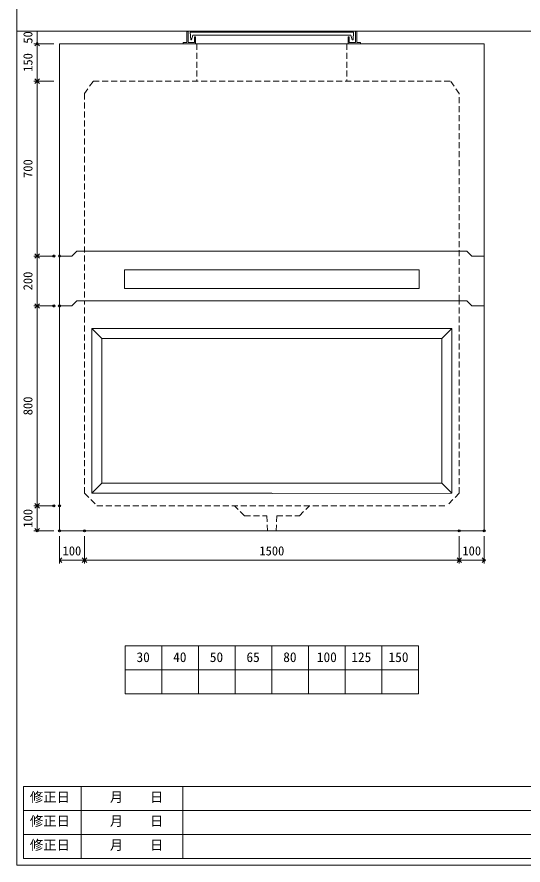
# Model space of a CAD drawing. Units: millimetres, scale not verified. Extents: x -6420 to 6420, y -3032 to 3032.
# Drawn here: x -1740 to 285, y -2668 to 728 of the extents above; entities that cross this region are included whole.
import ezdxf
from ezdxf.enums import TextEntityAlignment as Align

# ---------------------------------------------------------------- set-up
doc = ezdxf.new("R2010")
doc.units = ezdxf.units.MM
doc.header["$LTSCALE"] = 20
doc.header["$PDMODE"] = 32
doc.header["$PDSIZE"] = 8
doc.linetypes.add('DASHED1', pattern=[1.8, 1.2, -0.6])
doc.linetypes.add('USER2', pattern=[50.8, 31.75, -6.35, 6.35, -6.35])
doc.layers.add('0-1_Defpoints', color=7, linetype='Continuous')
for name, color, linetype, lineweight in [('0-2_waku', 7, 'Continuous', 18), ('0-3_gaikei', 7, 'Continuous', 18), ('0-4_kakure', 7, 'DASHED1', 5), ('0-5_sunpou', 7, 'Continuous', 5), ('0-8_uchigawa', 6, 'Continuous', 18), ('0-A_futa', 3, 'Continuous', 18), ('0-B_GL', 4, 'Continuous', 18), ('0-D_文字１', 7, 'Continuous', 18), ('1-2_uchigawa2', 6, 'USER2', 18)]:
    doc.layers.add(name, color=color, linetype=linetype, lineweight=lineweight)
doc.styles.add('ＭＳ ゴシック', font='')
doc.styles.get('ＭＳ ゴシック').set_extended_font_data('MS Gothic')

# ---------------------------------------------------------------- blocks, each defined once
blk = doc.blocks.new('_Open90')
at = {"layer": '0-5_sunpou'}
blk.add_line((0, 0), (-1, 0), dxfattribs=at)
blk.add_lwpolyline([(-0.5, 0.5), (0, 0), (-0.5, -0.5)], dxfattribs=at)
blk = doc.blocks.new('D77')
at = {"layer": '0-1_Defpoints'}
for p in [(991.24, 2365.04), (924.21, 2165.04), (991.24, 2165.04)]:
    blk.add_point(p, dxfattribs=at)
at = {"layer": '0-5_sunpou'}
for p, q in [((969.24, 2365.04), (911.21, 2365.04)), ((924.21, 2347.04), (924.21, 2183.04)), ((969.24, 2165.04), (911.21, 2165.04))]:
    blk.add_line(p, q, dxfattribs=at)
at = {"layer": '0-5_sunpou', "xscale": 18, "yscale": 18}
for p, rotation in [((924.21, 2365.04), 90), ((924.21, 2165.04), 270)]:
    blk.add_blockref('_Open90', p, dxfattribs=dict(at, rotation=rotation))
at = {"layer": '0-5_sunpou', "style": 'ＭＳ ゴシック'}
blk.add_text('200', height=36.66, rotation=90, dxfattribs=at).set_placement((916.21, 2227.54), align=Align.BOTTOM_LEFT)
blk = doc.blocks.new('D60')
at = {"layer": '0-1_Defpoints'}
for p in [(1013.24, 2165.04), (924.21, 1365.04), (1013.24, 1365.04)]:
    blk.add_point(p, dxfattribs=at)
at = {"layer": '0-5_sunpou'}
for p, q in [((991.24, 2165.04), (911.21, 2165.04)), ((924.21, 2147.04), (924.21, 1383.04)), ((991.24, 1365.04), (911.21, 1365.04))]:
    blk.add_line(p, q, dxfattribs=at)
at = {"layer": '0-5_sunpou', "xscale": 18, "yscale": 18}
for p, rotation in [((924.21, 2165.04), 90), ((924.21, 1365.04), 270)]:
    blk.add_blockref('_Open90', p, dxfattribs=dict(at, rotation=rotation))
at = {"layer": '0-5_sunpou', "style": 'ＭＳ ゴシック'}
blk.add_text('800', height=36.66, rotation=90, dxfattribs=at).set_placement((916.21, 1727.54), align=Align.BOTTOM_LEFT)
blk = doc.blocks.new('D61')
at = {"layer": '0-1_Defpoints'}
for p in [(991.24, 1365.04), (924.21, 1265.04), (1013.24, 1265.04)]:
    blk.add_point(p, dxfattribs=at)
at = {"layer": '0-5_sunpou'}
for p, q in [((969.24, 1365.04), (911.21, 1365.04)), ((924.21, 1347.04), (924.21, 1283.04)), ((991.24, 1265.04), (911.21, 1265.04))]:
    blk.add_line(p, q, dxfattribs=at)
at = {"layer": '0-5_sunpou', "xscale": 18, "yscale": 18}
for p, rotation in [((924.21, 1365.04), 90), ((924.21, 1265.04), 270)]:
    blk.add_blockref('_Open90', p, dxfattribs=dict(at, rotation=rotation))
at = {"layer": '0-5_sunpou', "style": 'ＭＳ ゴシック'}
blk.add_text('100', height=36.66, rotation=90, dxfattribs=at).set_placement((916.21, 1277.54), align=Align.BOTTOM_LEFT)
blk = doc.blocks.new('D62')
at = {"layer": '0-1_Defpoints'}
for p in [(1013.24, 1265.04), (1113.24, 1265.04), (1113.24, 1147.33)]:
    blk.add_point(p, dxfattribs=at)
at = {"layer": '0-5_sunpou'}
for p, q in [((1013.24, 1243.04), (1013.24, 1134.33)), ((1113.24, 1243.04), (1113.24, 1134.33)), ((1031.24, 1147.33), (1095.24, 1147.33))]:
    blk.add_line(p, q, dxfattribs=at)
at = {"layer": '0-5_sunpou', "xscale": 18, "yscale": 18, "rotation": 180}
blk.add_blockref('_Open90', (1013.24, 1147.33), dxfattribs=at)
at = {"layer": '0-5_sunpou', "xscale": 18, "yscale": 18}
blk.add_blockref('_Open90', (1113.24, 1147.33), dxfattribs=at)
at = {"layer": '0-5_sunpou', "style": 'ＭＳ ゴシック'}
blk.add_text('100', height=36.66, dxfattribs=at).set_placement((1025.74, 1155.33), align=Align.BOTTOM_LEFT)
blk = doc.blocks.new('D63')
at = {"layer": '0-1_Defpoints'}
for p in [(1113.24, 1265.04), (2613.24, 1265.04), (2613.24, 1147.33)]:
    blk.add_point(p, dxfattribs=at)
at = {"layer": '0-5_sunpou'}
for p, q in [((1113.24, 1243.04), (1113.24, 1134.33)), ((2613.24, 1243.04), (2613.24, 1134.33)), ((1131.24, 1147.33), (2595.24, 1147.33))]:
    blk.add_line(p, q, dxfattribs=at)
at = {"layer": '0-5_sunpou', "xscale": 18, "yscale": 18, "rotation": 180}
blk.add_blockref('_Open90', (1113.24, 1147.33), dxfattribs=at)
at = {"layer": '0-5_sunpou', "xscale": 18, "yscale": 18}
blk.add_blockref('_Open90', (2613.24, 1147.33), dxfattribs=at)
at = {"layer": '0-5_sunpou', "style": 'ＭＳ ゴシック'}
blk.add_text('1500', height=36.66, dxfattribs=at).set_placement((1813.24, 1155.33), align=Align.BOTTOM_LEFT)
blk = doc.blocks.new('D64')
at = {"layer": '0-1_Defpoints'}
for p in [(2613.24, 1265.04), (2713.24, 1265.04), (2713.24, 1147.33)]:
    blk.add_point(p, dxfattribs=at)
at = {"layer": '0-5_sunpou'}
for p, q in [((2613.24, 1243.04), (2613.24, 1134.33)), ((2713.24, 1243.04), (2713.24, 1134.33)), ((2631.24, 1147.33), (2695.24, 1147.33))]:
    blk.add_line(p, q, dxfattribs=at)
at = {"layer": '0-5_sunpou', "xscale": 18, "yscale": 18, "rotation": 180}
blk.add_blockref('_Open90', (2613.24, 1147.33), dxfattribs=at)
at = {"layer": '0-5_sunpou', "xscale": 18, "yscale": 18}
blk.add_blockref('_Open90', (2713.24, 1147.33), dxfattribs=at)
at = {"layer": '0-5_sunpou', "style": 'ＭＳ ゴシック'}
blk.add_text('100', height=36.66, dxfattribs=at).set_placement((2625.74, 1155.33), align=Align.BOTTOM_LEFT)
blk = doc.blocks.new('700')
at = {"layer": '0-5_sunpou'}
for p, q in [((60.69, 116.67), (-19.34, 116.67)), ((-6.34, 98.67), (-6.34, -565.33))]:
    blk.add_line(p, q, dxfattribs=at)
at = {"layer": '0-5_sunpou', "xscale": 18, "yscale": 18}
for p, rotation in [((-6.34, 116.67), 90), ((-6.34, -583.33), 270)]:
    blk.add_blockref('_Open90', p, dxfattribs=dict(at, rotation=rotation))
at = {"layer": '0-5_sunpou', "style": 'ＭＳ ゴシック'}
blk.add_text('700', height=36.66, rotation=90, dxfattribs=at).set_placement((-14.34, -270.83), align=Align.BOTTOM_LEFT)
blk = doc.blocks.new('_Open90_45')
at = {"layer": '0-5_sunpou'}
blk.add_line((0, 0), (-1, 0), dxfattribs=at)
blk.add_lwpolyline([(-0.5, 0.5), (0, 0), (-0.5, -0.5)], dxfattribs=at)
blk = doc.blocks.new('150')
at = {"layer": '0-5_sunpou'}
blk.add_line((8, 57), (8, -57), dxfattribs=at)
at = {"layer": '0-5_sunpou', "xscale": 18, "yscale": 18}
for p, rotation in [((8, 75), 90), ((8, -75), 270)]:
    blk.add_blockref('_Open90_45', p, dxfattribs=dict(at, rotation=rotation))
at = {"layer": '0-5_sunpou', "style": 'ＭＳ ゴシック'}
blk.add_text('150', height=36.66, rotation=90, dxfattribs=at).set_placement((0, -37.5), align=Align.BOTTOM_LEFT)
blk = doc.blocks.new('50')
at = {"layer": '0-5_sunpou'}
for p, q in [((57.6, 33.33), (-23.42, 33.33)), ((-10.42, 33.33), (-10.42, -16.67)), ((34.61, -16.67), (-23.42, -16.67)), ((56.61, -16.67), (-23.42, -16.67))]:
    blk.add_line(p, q, dxfattribs=at)
blk.add_point((-10.42, -16.67), dxfattribs=at)
at = {"layer": '0-5_sunpou', "style": 'ＭＳ ゴシック'}
blk.add_text('50', height=36.66, rotation=90, dxfattribs=at).set_placement((-18.42, -16.67), align=Align.BOTTOM_LEFT)

msp = doc.modelspace()

# ---------------------------------------------------------------- linework, layer by layer
at = {"layer": '0-2_waku'}
for p, q in [((-1740, 3032.32), (-1740, -2667.68)), ((-1306.67, -1790.47), (-1306.67, -1982.47)), ((-1306.67, -1790.47), (-1306.67, -1982.47)), ((-1306.67, -1790.47), (-1306.67, -1982.47)), ((-1306.67, -1790.47), (-1306.67, -1982.47)), ((-1306.67, -1790.47), (-133.33, -1790.47)), ((-1160, -1790.47), (-1160, -1982.47)), ((-1013.33, -1790.47), (-1013.33, -1982.47)), ((-1013.33, -1790.47), (-1013.33, -1982.47)), ((-866.67, -1790.47), (-866.67, -1982.47)), ((-720, -1790.47), (-720, -1982.47)), ((-573.33, -1790.47), (-573.33, -1982.47)), ((-426.67, -1790.47), (-426.67, -1982.47)), ((-280, -1790.47), (-280, -1982.47)), ((-133.33, -1790.47), (-133.33, -1982.47)), ((-1306.67, -1886.47), (-133.33, -1886.47)), ((-1306.67, -1982.47), (-133.33, -1982.47)), ((-1306.67, -1982.47), (-133.33, -1982.47)), ((-1713.33, -2353.01), (-1713.33, -2641.01)), ((-1713.33, -2353.01), (-1713.33, -2641.01)), ((-1713.33, -2353.01), (-1713.33, -2641.01)), ((-1713.33, -2353.01), (-1713.33, -2641.01)), ((-1713.33, -2353.01), (990.67, -2353.01)), ((-1483.33, -2353.01), (-1483.33, -2641.01)), ((-1076.67, -2353.01), (-1076.67, -2641.01)), ((-1076.67, -2353.01), (-1076.67, -2641.01)), ((-1713.33, -2449.01), (990.67, -2449.01)), ((-1713.33, -2545.01), (606.67, -2545.01)), ((-1713.33, -2641.01), (990.67, -2641.01)), ((-1740, -2667.68), (6420, -2667.68))]:
    msp.add_line(p, q, dxfattribs=at)
at = {"layer": '0-3_gaikei'}
for p, q in [((-1570, 620.53), (130, 620.53)), ((-1570, 620.53), (-1570, -429.47)), ((-1570, 620.53), (130, 620.53)), ((130, 620.53), (130, -429.47)), ((-1570, -229.47), (-1520, -229.47)), ((-1570, -229.47), (-1520, -229.47)), ((-1500, -209.47), (-1520, -229.47)), ((-1500, -209.47), (60, -209.47)), ((60, -209.47), (80, -229.47)), ((80, -229.47), (130, -229.47)), ((-1570, -429.47), (-1520, -429.47)), ((-1570, -429.47), (-1520, -429.47)), ((-1570, -429.47), (-1520, -429.47)), ((-1570, -429.47), (-1520, -429.47)), ((-1570, -429.47), (-1520, -429.47)), ((-1570, -429.47), (-1520, -429.47)), ((-1570, -429.47), (-1520, -429.47)), ((-1570, -429.47), (-1520, -429.47)), ((-1570, -429.47), (-1570, -1329.47)), ((-1570, -429.47), (-1520, -429.47)), ((-1570, -429.47), (-1520, -429.47)), ((-1570, -429.47), (-1520, -429.47)), ((-1570, -429.47), (-1520, -429.47)), ((-1570, -429.47), (-1520, -429.47)), ((-1570, -429.47), (-1520, -429.47)), ((-1570, -429.47), (-1520, -429.47)), ((-1570, -429.47), (-1520, -429.47)), ((-1570, -429.47), (-1520, -429.47)), ((-1570, -429.47), (-1520, -429.47)), ((-1570, -429.47), (-1520, -429.47)), ((-1570, -429.47), (-1520, -429.47)), ((-1570, -429.47), (-1520, -429.47)), ((-1570, -429.47), (-1520, -429.47)), ((-1570, -429.47), (-1520, -429.47)), ((-1570, -429.47), (-1520, -429.47)), ((-1570, -429.47), (-1520, -429.47)), ((-1570, -429.47), (-1520, -429.47)), ((-1500, -409.47), (-1520, -429.47)), ((-1500, -409.47), (-1520, -429.47)), ((-1500, -409.47), (-1520, -429.47)), ((-1500, -409.47), (-1520, -429.47)), ((-1500, -409.47), (-1520, -429.47)), ((-1500, -409.47), (-1520, -429.47)), ((-1500, -409.47), (-1520, -429.47)), ((-1500, -409.47), (-1520, -429.47)), ((-1500, -409.47), (-1520, -429.47)), ((-1500, -409.47), (-1520, -429.47)), ((-1500, -409.47), (-1520, -429.47)), ((-1500, -409.47), (-1520, -429.47)), ((-1500, -409.47), (-1520, -429.47)), ((-1500, -409.47), (-1520, -429.47)), ((-1500, -409.47), (-1520, -429.47)), ((-1500, -409.47), (-1520, -429.47)), ((-1500, -409.47), (-1520, -429.47)), ((-1500, -409.47), (-1520, -429.47)), ((-1500, -409.47), (-1520, -429.47)), ((-1500, -409.47), (-1520, -429.47)), ((-1500, -409.47), (-1520, -429.47)), ((-1500, -409.47), (60, -409.47)), ((-1500, -409.47), (60, -409.47)), ((-1500, -409.47), (60, -409.47)), ((-1500, -409.47), (60, -409.47)), ((-1500, -409.47), (60, -409.47)), ((-1500, -409.47), (60, -409.47)), ((-1500, -409.47), (60, -409.47)), ((-1500, -409.47), (60, -409.47)), ((-1500, -409.47), (60, -409.47)), ((-1500, -409.47), (60, -409.47)), ((-1500, -409.47), (60, -409.47)), ((-1500, -409.47), (60, -409.47)), ((-1500, -409.47), (60, -409.47)), ((-1500, -409.47), (60, -409.47)), ((-1500, -409.47), (60, -409.47)), ((-1500, -409.47), (60, -409.47)), ((-1500, -409.47), (60, -409.47)), ((-1500, -409.47), (60, -409.47)), ((-1500, -409.47), (60, -409.47)), ((-1500, -409.47), (60, -409.47)), ((-1500, -409.47), (60, -409.47)), ((60, -409.47), (80, -429.47)), ((60, -409.47), (80, -429.47)), ((60, -409.47), (80, -429.47)), ((60, -409.47), (80, -429.47)), ((60, -409.47), (80, -429.47)), ((60, -409.47), (80, -429.47)), ((60, -409.47), (80, -429.47)), ((60, -409.47), (80, -429.47)), ((60, -409.47), (80, -429.47)), ((60, -409.47), (80, -429.47)), ((60, -409.47), (80, -429.47)), ((60, -409.47), (80, -429.47)), ((60, -409.47), (80, -429.47)), ((60, -409.47), (80, -429.47)), ((60, -409.47), (80, -429.47)), ((60, -409.47), (80, -429.47)), ((60, -409.47), (80, -429.47)), ((60, -409.47), (80, -429.47)), ((60, -409.47), (80, -429.47)), ((60, -409.47), (80, -429.47)), ((60, -409.47), (80, -429.47)), ((80, -429.47), (130, -429.47)), ((80, -429.47), (130, -429.47)), ((80, -429.47), (130, -429.47)), ((80, -429.47), (130, -429.47)), ((80, -429.47), (130, -429.47)), ((80, -429.47), (130, -429.47)), ((80, -429.47), (130, -429.47)), ((80, -429.47), (130, -429.47)), ((80, -429.47), (130, -429.47)), ((80, -429.47), (130, -429.47)), ((80, -429.47), (130, -429.47)), ((80, -429.47), (130, -429.47)), ((80, -429.47), (130, -429.47)), ((80, -429.47), (130, -429.47)), ((80, -429.47), (130, -429.47)), ((80, -429.47), (130, -429.47)), ((80, -429.47), (130, -429.47)), ((80, -429.47), (130, -429.47)), ((80, -429.47), (130, -429.47)), ((80, -429.47), (130, -429.47)), ((80, -429.47), (130, -429.47)), ((130, -1329.47), (130, -429.47)), ((-1570, -1329.47), (130, -1329.47))]:
    msp.add_line(p, q, dxfattribs=at)
at = {"layer": '0-4_kakure'}
for p, q in [((-1020, 620.53), (-1020, 470.53)), ((-420, 620.53), (-420, 470.53)), ((-1470, 420.53), (-1435, 470.53)), ((-1435, 470.53), (-5, 470.53)), ((30, 420.53), (-5, 470.53)), ((-1470, 420.53), (-1470, -409.47)), ((30, -409.47), (30, 420.53)), ((-1470, -1179.47), (-1470, -409.47)), ((30, -1179.47), (30, -409.47)), ((-1470, -1179.47), (-1420, -1229.47)), ((30, -1179.47), (-20, -1229.47)), ((-1420, -1229.47), (-20, -1229.47)), ((-830, -1269.47), (-870, -1229.47)), ((-830, -1269.47), (-740, -1269.47)), ((-740, -1269.47), (-737.5, -1329.47)), ((-700, -1269.47), (-702.5, -1329.47))]:
    msp.add_line(p, q, dxfattribs=at)
msp.add_lwpolyline([(-700, -1269.47), (-610, -1269.47), (-570, -1229.47)], dxfattribs=at)
at = {"layer": '0-5_sunpou'}
msp.add_line((-1592, -229.47), (-1672.03, -229.47), dxfattribs=at)
for p in [(-1659.03, -229.47), (-1570, -229.47)]:
    msp.add_point(p, dxfattribs=at)
at = {"layer": '0-8_uchigawa'}
for p, q in [((-1440, -519.47), (-720, -519.47)), ((-1440, -519.47), (-1440, -1179.47)), ((-1400, -559.47), (-1440, -519.47)), ((0, -519.47), (-720, -519.47)), ((-40, -559.47), (0, -519.47)), ((0, -519.47), (0, -1179.47)), ((0, -519.47), (0, -1179.47)), ((-1400, -559.47), (-1400, -1139.47)), ((-1400, -559.47), (-720, -559.47)), ((-1400, -559.47), (-720, -559.47)), ((-40, -559.47), (-720, -559.47)), ((-40, -559.47), (-40, -1139.47)), ((-1400, -1139.47), (-1440, -1179.47)), ((-1400, -1139.47), (-720, -1139.47)), ((-1440, -1179.47), (-720, -1179.47)), ((-719.31, -1180.17), (0, -1179.47))]:
    msp.add_line(p, q, dxfattribs=at)
msp.add_lwpolyline([(-720, -1139.47), (-40, -1139.47), (0, -1179.47)], dxfattribs=at)
at = {"layer": '0-A_futa'}
for p, q in [((-1060, 668.53), (-1060, 625.53)), ((-1058, 670.53), (-1055, 670.53)), ((-1055, 670.53), (-1055, 625.53)), ((-1047.19, 666.03), (-392.86, 666.03)), ((-1047.19, 666.03), (-1044.7, 636.03)), ((-1036.67, 655.03), (-1040.99, 636.03)), ((-1036.67, 655.03), (-403.33, 655.03)), ((-1030, 645.53), (-1030, 625.53)), ((-1028, 647.53), (-1027, 647.53)), ((-1025, 645.53), (-1025, 620.53)), ((-415, 645.53), (-415, 620.53)), ((-412, 647.53), (-413, 647.53)), ((-410, 645.53), (-410, 625.53)), ((-403.33, 655.03), (-399.01, 636.03)), ((-392.86, 666.03), (-395.11, 636.03)), ((-385, 670.53), (-382, 670.53)), ((-385, 670.53), (-385, 625.53)), ((-380, 668.53), (-380, 625.53)), ((-1075, 623.53), (-1075, 622.53)), ((-1073, 625.53), (-1060, 625.53)), ((-1020, 620.53), (-1073, 620.53)), ((-1055, 625.53), (-1030, 625.53)), ((-1044.7, 636.03), (-1040.99, 636.03)), ((-415, 620.53), (-367, 620.53)), ((-385, 625.53), (-410, 625.53)), ((-395.11, 636.03), (-399.01, 636.03)), ((-367, 625.53), (-380, 625.53)), ((-365, 623.53), (-365, 622.53))]:
    msp.add_line(p, q, dxfattribs=at)
for centre, start, end in [((-1058, 668.53), 90, 180), ((-1028, 645.53), 90, 180), ((-1027, 645.53), 0, 90), ((-413, 645.53), 90, 180), ((-412, 645.53), 0, 90), ((-382, 668.53), 0, 90), ((-1073, 623.53), 90, 180), ((-1073, 622.53), 180, 270), ((-367, 623.53), 0, 90), ((-367, 622.53), 270, 0)]:
    msp.add_arc(centre, 2, start, end, dxfattribs=at)
at = {"layer": '0-B_GL'}
msp.add_line((-1740, 670.53), (6420, 670.53), dxfattribs=at)
at = {"layer": '1-2_uchigawa2'}
for p, q in [((-1310, -284.47), (-720, -284.47)), ((-1310, -284.47), (-1310, -359.47)), ((-130, -284.47), (-720, -284.47)), ((-130, -284.47), (-130, -359.47)), ((-1310, -359.47), (-720, -359.47)), ((-130, -359.47), (-720, -359.47))]:
    msp.add_line(p, q, dxfattribs=at)

# ---------------------------------------------------------------- block references
at = {"layer": '0-5_sunpou'}
for name, p in [('50', (-1648.61, 637.19)), ('150', (-1667.03, 545.53)), ('700', (-1652.69, 353.86)), ('D77', (-2583.24, -2594.51)), ('D60', (-2583.24, -2594.51)), ('D61', (-2583.24, -2594.51)), ('D62', (-2583.24, -2594.51)), ('D63', (-2583.24, -2594.51)), ('D64', (-2583.24, -2594.51))]:
    msp.add_blockref(name, p, dxfattribs=at)

# ---------------------------------------------------------------- texts
at = {"layer": '0-D_文字１', "style": 'ＭＳ ゴシック'}
for s, p in [('30', (-1261.62, -1866.74)), ('40', (-1114.96, -1866.74)), ('50', (-968.29, -1866.74)), ('65', (-821.62, -1866.74)), ('80', (-674.41, -1866.74)), ('100', (-539.92, -1866.74)), ('125', (-402.06, -1866.74)), ('150', (-253.05, -1866.74)), ('修正日', (-1688.47, -2426.74)), ('\u3000\u3000月\u3000\u3000日', (-1474.93, -2426.74)), ('修正日', (-1688.47, -2522.74)), ('\u3000\u3000月\u3000\u3000日', (-1474.93, -2522.74)), ('修正日', (-1688.47, -2618.74)), ('\u3000\u3000月\u3000\u3000日', (-1474.93, -2618.74))]:
    msp.add_text(s, height=39.1, dxfattribs=at).set_placement(p, align=Align.BOTTOM_LEFT)

doc.saveas('drawing.dxf')
